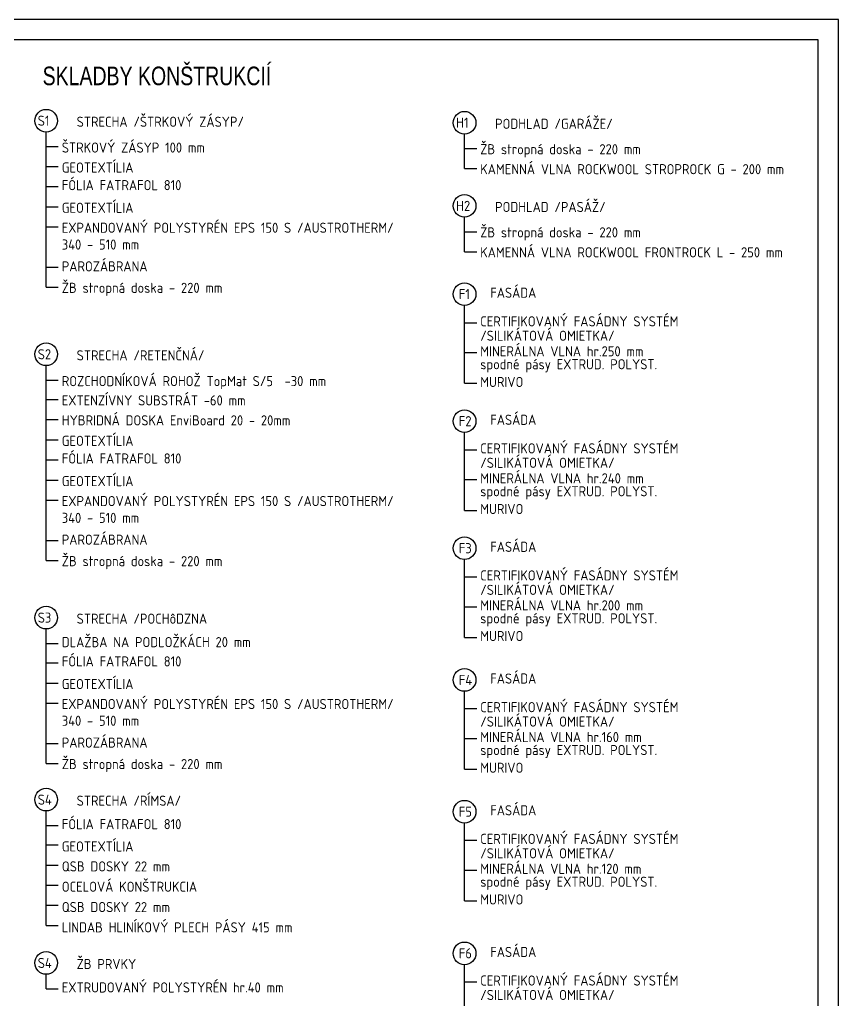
# Model space of a CAD drawing. Extents: x 3792242 to 5145247, y -1546315 to -1031918.
# Drawn here: x 3859181 to 3869299, y -1496001 to -1483880 of the extents above; entities that cross this region are included whole.
import ezdxf

# ---------------------------------------------------------------- set-up
doc = ezdxf.new("R2010")
doc.units = 0
doc.header["$MEASUREMENT"] = 0
doc.layers.add('OKNÁ', color=143, linetype='CONTINUOUS')
doc.layers.add('TENKÁ', color=7, linetype='CONTINUOUS')
doc.styles.add('STYLE1', font='isocp.shx')
doc.styles.add('style4', font='arial.ttf', dxfattribs={"width": 0.75})

msp = doc.modelspace()

# ---------------------------------------------------------------- linework, layer by layer
at = {"layer": 'OKNÁ', "ltscale": 0.25}
for p, q in [((3859509.584, -1487186.555), (3859509.584, -1485269.041)), ((3864680.084, -1485720.238), (3864680.084, -1485294.13)), ((3859509.584, -1485448.372), (3859659.584, -1485448.372)), ((3864680.084, -1485473.461), (3864830.084, -1485473.461)), ((3859509.584, -1485695.149), (3859659.584, -1485695.149)), ((3864680.084, -1485720.238), (3864830.084, -1485720.238)), ((3859509.584, -1485941.926), (3859659.584, -1485941.926)), ((3859509.584, -1486193.001), (3859659.584, -1486193.001)), ((3864680.084, -1486747.738), (3864680.084, -1486321.63)), ((3859509.584, -1486439.778), (3859659.584, -1486439.778)), ((3864680.084, -1486500.961), (3864830.084, -1486500.961)), ((3864680.084, -1486747.738), (3864830.084, -1486747.738)), ((3859509.584, -1486939.778), (3859659.584, -1486939.778)), ((3859509.584, -1487186.555), (3859659.584, -1487186.555)), ((3864680.084, -1488374.267), (3864680.084, -1487412.669)), ((3864680.084, -1487625.382), (3864830.084, -1487625.382)), ((3864680.084, -1487995.159), (3864830.084, -1487995.159)), ((3859509.584, -1490564.46), (3859509.584, -1488155.541)), ((3859509.584, -1488334.872), (3859659.584, -1488334.872)), ((3864680.084, -1488374.267), (3864830.084, -1488374.267)), ((3859509.584, -1488573.055), (3859659.584, -1488573.055)), ((3859509.584, -1488819.832), (3859659.584, -1488819.832)), ((3859509.584, -1489073.055), (3859659.584, -1489073.055)), ((3864680.084, -1489944.267), (3864680.084, -1488982.669)), ((3864680.084, -1489195.382), (3864830.084, -1489195.382)), ((3859509.584, -1489319.832), (3859659.584, -1489319.832)), ((3859509.584, -1489570.906), (3859659.584, -1489570.906)), ((3864680.084, -1489565.159), (3864830.084, -1489565.159)), ((3859509.584, -1489817.683), (3859659.584, -1489817.683)), ((3864680.084, -1489944.267), (3864830.084, -1489944.267)), ((3859509.584, -1490317.683), (3859659.584, -1490317.683)), ((3859509.584, -1490564.46), (3859659.584, -1490564.46)), ((3864680.084, -1491514.267), (3864680.084, -1490552.669)), ((3864680.084, -1490765.382), (3864830.084, -1490765.382)), ((3864680.084, -1491135.159), (3864830.084, -1491135.159)), ((3859509.584, -1493072.349), (3859509.584, -1491410.207)), ((3864680.084, -1491514.267), (3864830.084, -1491514.267)), ((3859509.584, -1491589.538), (3859659.584, -1491589.538)), ((3859509.584, -1491827.721), (3859659.584, -1491827.721)), ((3859509.584, -1491827.721), (3859659.584, -1491827.721)), ((3859509.584, -1492078.795), (3859659.584, -1492078.795)), ((3864680.084, -1493142.332), (3864680.084, -1492180.733)), ((3859509.584, -1492325.572), (3859659.584, -1492325.572)), ((3864680.084, -1492393.446), (3864830.084, -1492393.446)), ((3859509.584, -1492825.572), (3859659.584, -1492825.572)), ((3864680.084, -1492763.223), (3864830.084, -1492763.223)), ((3859509.584, -1493072.349), (3859659.584, -1493072.349)), ((3864680.084, -1493142.332), (3864830.084, -1493142.332)), ((3859509.584, -1495075.294), (3859509.584, -1493659.929)), ((3864680.084, -1494770.396), (3864680.084, -1493808.798)), ((3859509.584, -1493839.26), (3859659.584, -1493839.26)), ((3864680.084, -1494021.51), (3864830.084, -1494021.51)), ((3859509.584, -1494077.443), (3859659.584, -1494077.443)), ((3859509.584, -1494077.443), (3859659.584, -1494077.443)), ((3859509.584, -1494328.517), (3859659.584, -1494328.517)), ((3864680.084, -1494391.287), (3864830.084, -1494391.287)), ((3859509.584, -1494575.294), (3859659.584, -1494575.294)), ((3864680.084, -1494770.396), (3864830.084, -1494770.396)), ((3859509.584, -1494822.072), (3859659.584, -1494822.072)), ((3859509.584, -1495075.294), (3859659.584, -1495075.294)), ((3864680.084, -1496520.96), (3864680.084, -1495559.362)), ((3859509.584, -1495857.41), (3859509.584, -1495678.079)), ((3859509.584, -1495857.41), (3859659.584, -1495857.41)), ((3864680.084, -1495772.075), (3864830.084, -1495772.075))]:
    msp.add_line(p, q, dxfattribs=at)
for centre in [(3859509.584, -1485129.041), (3864680.084, -1485154.13), (3864680.084, -1486181.63), (3864680.084, -1487272.669), (3859509.584, -1488015.541), (3864680.084, -1488842.669), (3864680.084, -1490412.669), (3859509.584, -1491270.207), (3864680.084, -1492040.733), (3859509.584, -1493519.929), (3864680.084, -1493668.798), (3864680.084, -1495419.362), (3859509.584, -1495538.079)]:
    msp.add_circle(centre, 140, dxfattribs=at)
at = {"layer": 'TENKÁ', "color": 7}
for p, q in [((3869299.193, -1483879.516), (3792242.193, -1483879.516)), ((3869299.193, -1511713.552), (3869299.193, -1483879.516)), ((3869049.193, -1484129.516), (3792492.193, -1484129.516)), ((3869049.193, -1511463.552), (3869049.193, -1484129.516))]:
    msp.add_line(p, q, dxfattribs=at)

# ---------------------------------------------------------------- texts
at = {"layer": 'TENKÁ', "ltscale": 0.25, "style": 'style4', "width": 0.75}
msp.add_text('SKLADBY KONŠTRUKCIÍ', height=230, dxfattribs=at).set_placement((3859465.446, -1484690.242))
at = {"layer": 'TENKÁ', "ltscale": 0.25, "style": 'STYLE1'}
for s, p in [('S1', (3859405.279, -1485191.219)), ('STRECHA /ŠTRKOVÝ ZÁSYP/', (3859886.328, -1485204.551)), ('H1', (3864575.779, -1485216.307)), ('PODHLAD /GARÁŽE/', (3865056.828, -1485229.64)), ('ŠTRKOVÝ ZÁSYP 100 mm', (3859702.67, -1485523.248)), ('ŽB stropná doska - 220 mm', (3864873.17, -1485543.734)), ('GEOTEXTÍLIA', (3859702.67, -1485770.025)), ('KAMENNÁ VLNA ROCKWOOL STROPROCK G - 200 mm', (3864873.17, -1485790.511)), ('FÓLIA FATRAFOL 810', (3859702.67, -1485987.817)), ('GEOTEXTÍLIA', (3859702.67, -1486267.877)), ('H2', (3864575.779, -1486243.807)), ('PODHLAD /PASÁŽ/', (3865056.828, -1486257.14)), ('EXPANDOVANÝ POLYSTYRÉN EPS 150 S /AUSTROTHERM/', (3859702.67, -1486514.654)), ('ŽB stropná doska - 220 mm', (3864873.17, -1486571.234)), ('340 - 510 mm', (3859702.67, -1486721.828)), ('KAMENNÁ VLNA ROCKWOOL FRONTROCK L - 250 mm', (3864873.17, -1486818.011)), ('PAROZÁBRANA', (3859702.67, -1486991.302)), ('ŽB stropná doska - 220 mm', (3859702.67, -1487256.828)), ('FASÁDA', (3864997.349, -1487317.689)), ('F1', (3864608.779, -1487334.847)), ('CERTIFIKOVANÝ FASÁDNY SYSTÉM', (3864873.17, -1487671.272)), ('/SILIKÁTOVÁ OMIETKA/', (3864873.17, -1487849.272)), ('MINERÁLNA VLNA hr.250 mm', (3864873.17, -1488041.049)), ('S2', (3859405.279, -1488077.719)), ('STRECHA /RETENČNÁ/', (3859886.328, -1488091.051)), ('spodné pásy EXTRUD. POLYST.', (3864873.17, -1488201.049)), ('ROZCHODNÍKOVÁ ROHOŽ TopMat S/5  -30 mm', (3859702.67, -1488409.748)), ('MURIVO', (3864873.17, -1488420.158)), ('EXTENZÍVNY SUBSTRÁT -60 mm', (3859702.67, -1488647.931)), ('HYBRIDNÁ DOSKA EnviBoard 20 - 20mm', (3859702.67, -1488894.708)), ('FASÁDA', (3864997.349, -1488887.689)), ('F2', (3864608.779, -1488904.847)), ('GEOTEXTÍLIA', (3859702.67, -1489147.931)), ('CERTIFIKOVANÝ FASÁDNY SYSTÉM', (3864873.17, -1489241.272)), ('FÓLIA FATRAFOL 810', (3859702.67, -1489365.723)), ('/SILIKÁTOVÁ OMIETKA/', (3864873.17, -1489419.272)), ('MINERÁLNA VLNA hr.240 mm', (3864873.17, -1489611.049)), ('GEOTEXTÍLIA', (3859702.67, -1489645.782)), ('spodné pásy EXTRUD. POLYST.', (3864873.17, -1489771.049)), ('EXPANDOVANÝ POLYSTYRÉN EPS 150 S /AUSTROTHERM/', (3859702.67, -1489892.559)), ('MURIVO', (3864873.17, -1489990.158)), ('340 - 510 mm', (3859702.67, -1490099.734)), ('PAROZÁBRANA', (3859702.67, -1490369.207)), ('FASÁDA', (3864997.349, -1490457.689)), ('F3', (3864608.779, -1490474.847)), ('ŽB stropná doska - 220 mm', (3859702.67, -1490634.734)), ('CERTIFIKOVANÝ FASÁDNY SYSTÉM', (3864873.17, -1490811.272)), ('/SILIKÁTOVÁ OMIETKA/', (3864873.17, -1490989.272)), ('MINERÁLNA VLNA hr.200 mm', (3864873.17, -1491181.049)), ('S3', (3859405.279, -1491332.385)), ('STRECHA /POCHôDZNA', (3859886.328, -1491345.718)), ('spodné pásy EXTRUD. POLYST.', (3864873.17, -1491341.049)), ('DLAŽBA NA PODLOŽKÁCH 20 mm', (3859702.67, -1491635.429)), ('MURIVO', (3864873.17, -1491560.158)), ('FÓLIA FATRAFOL 810', (3859702.67, -1491873.612)), ('GEOTEXTÍLIA', (3859702.67, -1492153.671)), ('F4', (3864608.779, -1492102.911)), ('FASÁDA', (3864997.349, -1492085.753)), ('EXPANDOVANÝ POLYSTYRÉN EPS 150 S /AUSTROTHERM/', (3859702.67, -1492400.448)), ('CERTIFIKOVANÝ FASÁDNY SYSTÉM', (3864873.17, -1492439.337)), ('340 - 510 mm', (3859702.67, -1492607.623)), ('/SILIKÁTOVÁ OMIETKA/', (3864873.17, -1492617.337)), ('PAROZÁBRANA', (3859702.67, -1492877.096)), ('MINERÁLNA VLNA hr.160 mm', (3864873.17, -1492809.114)), ('spodné pásy EXTRUD. POLYST.', (3864873.17, -1492969.114)), ('ŽB stropná doska - 220 mm', (3859702.67, -1493142.623)), ('MURIVO', (3864873.17, -1493188.222)), ('STRECHA /RÍMSA/', (3859886.328, -1493595.44)), ('S4', (3859405.279, -1493582.107)), ('FASÁDA', (3864997.349, -1493713.818)), ('F5', (3864608.779, -1493730.976)), ('FÓLIA FATRAFOL 810', (3859702.67, -1493885.151)), ('CERTIFIKOVANÝ FASÁDNY SYSTÉM', (3864873.17, -1494067.401)), ('GEOTEXTÍLIA', (3859702.67, -1494160.913)), ('/SILIKÁTOVÁ OMIETKA/', (3864873.17, -1494245.401)), ('QSB DOSKY 22 mm', (3859702.67, -1494407.691)), ('MINERÁLNA VLNA hr.120 mm', (3864873.17, -1494437.178)), ('OCELOVÁ KONŠTRUKCIA', (3859702.67, -1494658.765)), ('spodné pásy EXTRUD. POLYST.', (3864873.17, -1494597.178)), ('QSB DOSKY 22 mm', (3859702.67, -1494909.839)), ('MURIVO', (3864873.17, -1494816.287)), ('LINDAB HLINÍKOVÝ PLECH PÁSY 415 mm', (3859702.67, -1495160.913)), ('F6', (3864608.779, -1495481.54)), ('FASÁDA', (3864997.349, -1495464.382)), ('S4', (3859405.279, -1495600.257)), ('ŽB PRVKY', (3859886.328, -1495613.59)), ('EXTRUDOVANÝ POLYSTYRÉN hr.40 mm', (3859702.67, -1495903.301)), ('CERTIFIKOVANÝ FASÁDNY SYSTÉM', (3864873.17, -1495817.965)), ('/SILIKÁTOVÁ OMIETKA/', (3864873.17, -1495995.965))]:
    msp.add_text(s, height=125, dxfattribs=at).set_placement(p)

doc.saveas('drawing.dxf')
